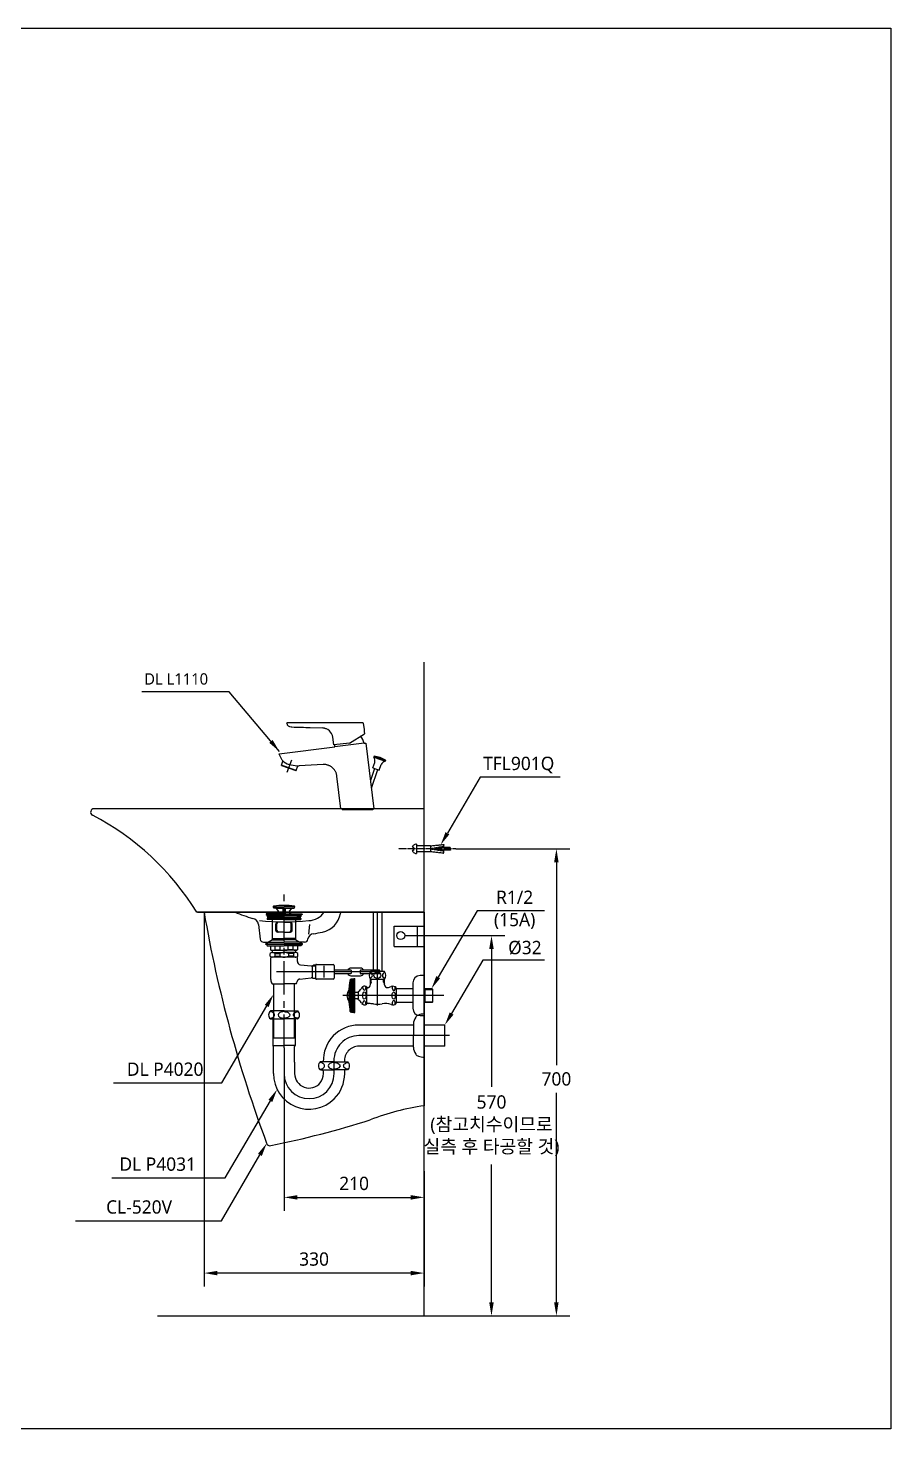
# Model space of a CAD drawing. Extents: x 3779 to 6879, y 0 to 2100.
# Drawn here: x 5585 to 6879, y 0 to 2100 of the extents above; entities that cross this region are included whole.
import ezdxf

# ---------------------------------------------------------------- set-up
doc = ezdxf.new("R2010")
doc.units = 0
doc.header["$LTSCALE"] = 20
doc.header["$MEASUREMENT"] = 0
for name, pattern in [('CENTER', [2, 1.25, -0.25, 0.25, -0.25]), ('CENTER2', [1.125, 0.75, -0.125, 0.125, -0.125]), ('HIDDEN2', [0.1875, 0.125, -0.0625])]:
    doc.linetypes.add(name, pattern=pattern)
doc.layers.get('0').update_dxf_attribs({"linetype": 'CONTINUOUS'})
doc.layers.get('DEFPOINTS').update_dxf_attribs({"linetype": 'CONTINUOUS'})
for name, color, linetype in [('1', 1, 'CONTINUOUS'), ('3', 3, 'CONTINUOUS'), ('4', 4, 'CONTINUOUS'), ('5', 5, 'CONTINUOUS'), ('6', 6, 'CONTINUOUS'), ('7', 7, 'CONTINUOUS'), ('CENTER', 2, 'CENTER'), ('DEF_LAYER_ASSEM_MEMBER', 7, 'CONTINUOUS')]:
    doc.layers.add(name, color=color, linetype=linetype)
doc.styles.add('GHS', font='romans', dxfattribs={"bigfont": 'ghs'})
doc.styles.get("Standard").update_dxf_attribs({"font": 'NanumGothic.ttf'})
doc.dimstyles.get("Standard").update_dxf_attribs({"dimtxt": 2.5, "dimasz": 2, "dimexe": 2, "dimexo": 1, "dimgap": 1.5, "dimtad": 1, "dimdec": 0, "dimlfac": 10, "dimrnd": 0.5, "dimzin": 0, "dimdsep": 46, "dimtxsty": 'Standard', "dimcen": 0, "dimclrt": 2, "dimadec": 0, "dimazin": 0, "dimtfac": 1, "dimtdec": 0, "dimtmove": 0, "dimatfit": 3, "dimfxl": 1, "dimtolj": 1, "dimtzin": 0, "dimarcsym": 0})

# ---------------------------------------------------------------- blocks, each defined once
blk = doc.blocks.new('*D64')
at = {"layer": '3', "color": 3, "lineweight": -2, "transparency": 16777216}
for p, q in [((5969.2, 571.3), (5969.2, 327.2)), ((6179.2, 386.7), (6179.2, 327.2)), ((5989.2, 347.2), (6159.2, 347.2))]:
    blk.add_line(p, q, dxfattribs=at)
at = {"layer": '3', "color": 3, "transparency": 16777216}
for points in [[(5989.2, 350.5), (5989.2, 343.8), (5969.2, 347.2)], [(6159.2, 350.5), (6159.2, 343.8), (6179.2, 347.2)]]:
    blk.add_solid(points, dxfattribs=at)
at = {"layer": 'DEFPOINTS', "color": 0, "transparency": 16777216}
for p in [(5969.2, 571.3), (6179.2, 386.7), (6179.2, 347.2)]:
    blk.add_point(p, dxfattribs=at)
at = {"layer": '3', "color": 2, "transparency": 16777216, "insert": (6074.2, 368), "char_height": 20, "attachment_point": 5}
blk.add_mtext('\\A1;210', dxfattribs=at)
blk = doc.blocks.new('*D60')
at = {"layer": '1', "color": 3, "lineweight": -2, "transparency": 16777216}
for p, q in [((5849.2, 774.6), (5849.2, 213.7)), ((6179.2, 327.2), (6179.2, 213.7)), ((6159.2, 233.7), (5869.2, 233.7))]:
    blk.add_line(p, q, dxfattribs=at)
at = {"layer": '1', "color": 3, "transparency": 16777216}
for points in [[(5869.2, 237), (5869.2, 230.3), (5849.2, 233.7)], [(6159.2, 237), (6159.2, 230.3), (6179.2, 233.7)]]:
    blk.add_solid(points, dxfattribs=at)
at = {"layer": 'DEFPOINTS', "color": 0, "transparency": 16777216}
for p in [(5849.2, 774.6), (6179.2, 327.2), (5849.2, 233.7)]:
    blk.add_point(p, dxfattribs=at)
at = {"layer": '1', "color": 2, "transparency": 16777216, "insert": (6014.2, 254.6), "char_height": 20, "attachment_point": 5}
blk.add_mtext('\\A1;330', dxfattribs=at)
blk = doc.blocks.new('*D61')
at = {"layer": '1', "color": 3, "lineweight": -2, "transparency": 16777216}
for p, q in [((6150.2, 739.6), (6300.2, 739.6)), ((6280.2, 719.6), (6280.2, 513)), ((6280.2, 189.6), (6280.2, 396.3)), ((6179.2, 169.6), (6300.2, 169.6))]:
    blk.add_line(p, q, dxfattribs=at)
at = {"layer": '1', "color": 3, "transparency": 16777216}
for points in [[(6276.8, 719.6), (6283.5, 719.6), (6280.2, 739.6)], [(6276.8, 189.6), (6283.5, 189.6), (6280.2, 169.6)]]:
    blk.add_solid(points, dxfattribs=at)
at = {"layer": 'DEFPOINTS', "color": 0, "transparency": 16777216}
for p in [(6150.2, 739.6), (6280.2, 739.6), (6179.2, 169.6)]:
    blk.add_point(p, dxfattribs=at)
at = {"layer": '1', "color": 2, "transparency": 16777216, "insert": (6280.2, 454.6), "char_height": 20, "attachment_point": 5}
blk.add_mtext('\\A1;570\\P(참고치수이므로\\P실측 후 타공할 것)', dxfattribs=at)
blk = doc.blocks.new('*D46')
at = {"layer": '1', "color": 3, "lineweight": -2, "transparency": 16777216}
for p, q in [((6226.7, 869.6), (6397.5, 869.6)), ((6377.5, 849.6), (6377.5, 545.5)), ((6377.5, 189.6), (6377.5, 503.8)), ((6300.2, 169.6), (6397.5, 169.6))]:
    blk.add_line(p, q, dxfattribs=at)
at = {"layer": '1', "color": 3, "transparency": 16777216}
for points in [[(6374.1, 849.6), (6380.8, 849.6), (6377.5, 869.6)], [(6374.1, 189.6), (6380.8, 189.6), (6377.5, 169.6)]]:
    blk.add_solid(points, dxfattribs=at)
at = {"layer": 'DEFPOINTS', "color": 0, "transparency": 16777216}
for p in [(6226.7, 869.6), (6377.5, 869.6), (6300.2, 169.6)]:
    blk.add_point(p, dxfattribs=at)
at = {"layer": '1', "color": 2, "transparency": 16777216, "insert": (6377.5, 524.6), "char_height": 20, "attachment_point": 5}
blk.add_mtext('\\A1;700', dxfattribs=at)

msp = doc.modelspace()

# ---------------------------------------------------------------- linework, layer by layer
for p, q in [((6104.1755, 1008.44371), (6103.68715, 1007.02543)), ((6104.1755, 1008.44371), (6121.38394, 1002.51837)), ((6104.88127, 990.22114), (6098.63544, 972.08194)), ((6100.02546, 960.7611), (6109.60886, 988.5933)), ((6102.51747, 991.03506), (6105.2848, 999.07197)), ((6102.51747, 991.03506), (6111.97266, 987.77938)), ((6103.68715, 1007.02543), (6120.89559, 1001.10009)), ((6111.97266, 987.77938), (6114.73999, 995.81629)), ((6121.38394, 1002.51837), (6120.89559, 1001.10009))]:
    msp.add_line(p, q)
at = {"ltscale": 0.5}
for p, q in [((5987.35436, 987.23545), (5965.27158, 995.27292)), ((6056.09876, 929.63825), (6056.09876, 928.15972)), ((6056.09876, 929.63825), (6102.22699, 929.63825)), ((6102.22699, 929.63824), (6102.22699, 928.15972))]:
    msp.add_line(p, q, dxfattribs=at)
at = {"color": 2}
for p, q in [((6179.16288, 924.62348), (6179.16288, 929.63825)), ((6179.16288, 774.63825), (6179.16288, 924.62348)), ((5999.79658, 729.63825), (5969.16288, 729.63825))]:
    msp.add_line(p, q, dxfattribs=at)
at = {"linetype": 'CENTER2', "ltscale": 0.3}
msp.add_line((6226.67786, 869.63825), (6140.0774, 869.63825), dxfattribs=at)
at = {"linetype": 'HIDDEN2', "ltscale": 0.3}
for p, q in [((6163.09582, 872.03825), (6161.31295, 872.03825)), ((6163.09582, 867.23825), (6161.31295, 867.23825)), ((6163.09582, 872.03825), (6163.09582, 867.23825)), ((6167.98364, 876.72755), (6167.98364, 862.54894)), ((6183.78982, 874.13825), (6167.98364, 874.13825)), ((6183.78982, 865.13825), (6167.98364, 865.13825)), ((6188.86194, 874.13825), (6183.78982, 874.13825)), ((6188.86194, 865.13825), (6183.78982, 865.13825)), ((6188.86194, 874.13825), (6188.86194, 865.13825)), ((6218.42414, 871.43825), (6199.09078, 871.43825)), ((6218.47277, 867.83825), (6199.94841, 867.83825)), ((6218.42414, 871.43825), (6218.47277, 867.83825))]:
    msp.add_line(p, q, dxfattribs=at)
msp.add_lwpolyline([(6188.86194, 874.13825), (6208.81091, 876.17496), (6208.15144, 873.03268), (6188.86194, 869.63825), (6208.15144, 866.5064), (6208.48117, 863.00155), (6188.86194, 865.13825)], dxfattribs=at)
for centre, radius, start, end in [((6099.46236, 966.8046), 41.905, 58.4578451, 83.5421549), ((6094.56676, 1001.05618), 10.90017, 349.51170082, 33.2045301), ((6124.40752, 990.78118), 10.90017, 108.7954699, 152.48829918)]:
    msp.add_arc(centre, radius, start, end)
at = {"color": 7}
msp.add_arc((5989.71827, 1036.33338), 42.11284, 240.02493621, 272.52930875, dxfattribs=at)
at = {"linetype": 'HIDDEN2', "ltscale": 0.3}
for start, end in [(90, 160.21215863), (199.78784137, 270)]:
    msp.add_arc((6167.98364, 869.63825), 7.0893, start, end, dxfattribs=at)
at = {"color": 2}
msp.add_arc((5656.0436, 848.0403), 404.91714, 349.26999704, 349.55586601, dxfattribs=at)
at = {"layer": '1'}
for p, q in [((6179.16288, 169.63825), (6179.16288, 1149.63825)), ((5779.16288, 169.63825), (6179.16288, 169.63825))]:
    msp.add_line(p, q, dxfattribs=at)
at = {"layer": '1', "color": 7, "linetype": 'Continuous'}
for p, q in [((6008.51679, 1051.45799), (6027.10409, 1050.90473)), ((6025.48485, 1058.44474), (6008.63646, 1058.44512)), ((6034.95008, 1058.44454), (6025.48485, 1058.44474)), ((6046.75164, 1058.44428), (6034.95008, 1058.44454)), ((6087.50782, 1058.44338), (6046.75164, 1058.44428)), ((6088.00408, 1058.0043), (6089.17347, 1048.48042)), ((6043.65936, 1025.29862), (6042.2386, 1036.86976)), ((6067.48047, 1028.22348), (6089.76155, 1042.14625)), ((6083.4471, 1038.20064), (6084.05824, 1038.27567)), ((6089.34764, 1045.51732), (6089.76155, 1042.14625)), ((6067.48047, 1028.22348), (6043.65936, 1025.29862)), ((6089.11777, 1027.83482), (6045.14798, 1022.43601)), ((6102.22699, 928.15972), (6056.09876, 928.15972))]:
    msp.add_line(p, q, dxfattribs=at)
at = {"layer": '1', "color": 1, "linetype": 'CENTER'}
msp.add_line((5973.94249, 984.74133), (5980.67404, 1003.23612), dxfattribs=at)
at = {"layer": '1', "color": 3}
for p, q in [((6263.31433, 977.02333), (6214.08579, 892.94123)), ((6383.16627, 977.02333), (6263.31433, 977.02333)), ((6258.51261, 776.62923), (6200.26795, 677.14766)), ((6359.7476, 776.62923), (6258.51261, 776.62923)), ((6267.30604, 702.95644), (6220.3599, 622.77266)), ((6359.7476, 702.95644), (6267.30604, 702.95644)), ((5875.627, 518.75372), (5943.1828, 634.13869)), ((5713.68247, 518.75372), (5875.627, 518.75372)), ((5881.10314, 376.44414), (5948.65894, 491.8291)), ((5875.16596, 312.18444), (5932.97515, 410.92223)), ((5711.03484, 376.44414), (5881.10314, 376.44414)), ((5656.37179, 312.18444), (5875.16596, 312.18444))]:
    msp.add_line(p, q, dxfattribs=at)
at = {"layer": '1', "color": 7, "linetype": 'Continuous', "extrusion": (0, 0, -1)}
for centre, radius, start, end in [((-5973.68483, 1057.94589), 0.5, 347.8973732, 90.0013114), ((-6087.50781, 1057.94338), 0.5, 90.0013114, 170.53063335), ((-6067.30763, 1023.71217), 22.19637, 356.7039548, 4.58253148)]:
    msp.add_arc(centre, radius, start, end, dxfattribs=at)
at = {"layer": '1', "color": 7, "linetype": 'Continuous'}
for centre, radius, start, end in [((5980.04036, 1059.30872), 7, 192.1026268, 268.29504281), ((6026.35786, 1034.91985), 16, 6.97724949, 88.29504281), ((6083.68092, 1037.94762), 0.5, 41.00466382, 74.59225154), ((6067.30763, 1023.71217), 22.19637, 10.70413978, 41.00466382)]:
    msp.add_arc(centre, radius, start, end, dxfattribs=at)
for points, knots in [([(5981.05119, 1058.44573), (5979.10411, 1058.44577), (5977.20632, 1058.44581), (5974.49007, 1058.44587), (5973.68555, 1058.44589), (5973.68485, 1058.44589)], [0, 0, 0, 0, 0.5001114565, 0.5001114565, 1, 1, 1, 1]), ([(5979.83209, 1052.31182), (5979.83214, 1052.31181), (5979.83246, 1052.31181), (5979.83807, 1052.31164), (5979.86244, 1052.31091), (5979.94525, 1052.30845), (5980.00482, 1052.30668), (5980.1523, 1052.30229), (5980.24308, 1052.29958), (5980.4465, 1052.29353), (5980.56273, 1052.29007), (5980.76375, 1052.28409), (5980.84822, 1052.28157), (5980.93228, 1052.27907)], [0, 0, 0, 0, 0.0245531868, 0.0245531868, 0.2239220262, 0.2239220262, 0.4238960128, 0.4238960128, 0.631540452, 0.631540452, 0.8504065616, 0.8504065616, 1, 1, 1, 1]), ([(5980.93228, 1052.27907), (5985.59674, 1052.14023), (5990.26117, 1052.00139), (5999.456, 1051.72769), (6003.98642, 1051.59284), (6008.51679, 1051.45799)], [0, 0, 0, 0, 0.5072832214, 0.5072832214, 1, 1, 1, 1]), ([(6008.63646, 1058.44512), (6004.30353, 1058.44521), (5999.97061, 1058.44531), (5990.77552, 1058.44551), (5985.91335, 1058.44562), (5981.05119, 1058.44573)], [0, 0, 0, 0, 0.4712209705, 0.4712209705, 1, 1, 1, 1]), ([(6089.16883, 1048.51765), (6089.16884, 1048.51786), (6089.16885, 1048.51162), (6089.16878, 1048.46124), (6089.16857, 1048.36589), (6089.17141, 1048.07582), (6089.17461, 1047.87691), (6089.19043, 1047.40337), (6089.20349, 1047.1217), (6089.24431, 1046.51699), (6089.27279, 1046.18553), (6089.30884, 1045.85296), (6089.32092, 1045.74152), (6089.33389, 1045.62928), (6089.34764, 1045.51732)], [0, 0, 0, 0, 0.0721891821, 0.0721891821, 0.2851469209, 0.2851469209, 0.4986787527, 0.4986787527, 0.7137064602, 0.7137064602, 0.9288415101, 0.9288415101, 0.9288415101, 1, 1, 1, 1])]:
    msp.add_open_spline(points, degree=3, knots=knots, dxfattribs=at)
msp.add_open_spline([(6027.10409, 1050.90473), (6029.0244, 1050.84757), (6030.87713, 1050.46568), (6032.66353, 1049.76995)], degree=3, dxfattribs=at)
at = {"layer": '1', "color": 3}
for points in [[(6216.96236, 891.25705), (6211.20922, 894.62541), (6203.98072, 875.68182)], [(6203.14452, 675.46348), (6197.39138, 678.83184), (6190.16288, 659.88825)], [(5940.30623, 635.82286), (5946.05937, 632.45451), (5953.28788, 651.3981)], [(6223.23647, 621.08848), (6217.48333, 624.45684), (6210.25482, 605.51325)], [(5945.78237, 493.51328), (5951.53551, 490.14493), (5958.76402, 509.08852)], [(5930.09858, 412.60641), (5935.85172, 409.23806), (5943.08023, 428.18165)]]:
    msp.add_solid(points, dxfattribs=at)
at = {"layer": '3'}
for p, q in [((5954.16288, 780.83265), (5952.93156, 782.96536)), ((5953.0481, 782.76351), (5969.16288, 782.76351)), ((5969.16288, 780.83265), (5954.16288, 780.83265)), ((5956.67815, 780.64836), (5967.41288, 779.94699)), ((5960.88822, 775.95336), (5958.17001, 779.80633)), ((5969.16288, 780.83265), (5967.41288, 779.94699)), ((5967.41288, 779.94699), (5967.41288, 772.23265)), ((5968.6452, 780.57066), (5968.21288, 774.16278)), ((5985.27766, 782.76351), (5969.16288, 782.76351)), ((5969.16288, 780.83265), (5984.16288, 780.83265)), ((5969.16288, 780.83265), (5970.91288, 779.94699)), ((5969.68055, 780.57066), (5970.11288, 774.16278)), ((5981.6476, 780.64836), (5970.91288, 779.94699)), ((5970.91288, 779.94699), (5970.91288, 772.23265)), ((5977.43754, 775.95336), (5980.15575, 779.80633)), ((5984.16288, 780.83265), (5985.3942, 782.96536)), ((5942.16288, 771.83265), (5942.16288, 771.23265)), ((5942.16288, 771.23265), (5944.3051, 769.73265)), ((5942.16288, 771.23265), (5969.16288, 771.23265)), ((5951.86288, 772.23265), (5942.56288, 772.23265)), ((5943.86104, 769.53265), (5943.86104, 768.23265)), ((5943.86104, 765.23265), (5943.86104, 763.93265)), ((5950.16288, 769.73265), (5944.06104, 769.73265)), ((5969.16288, 763.73265), (5944.06104, 763.73265)), ((5969.16288, 767.73265), (5944.36104, 767.73265)), ((5969.16288, 765.73265), (5944.36104, 765.73265)), ((5950.16288, 769.73265), (5969.16288, 769.73265)), ((5951.66288, 733.13825), (5951.66288, 763.73265)), ((5969.16288, 772.23265), (5951.86288, 772.23265)), ((5956.78851, 747.23265), (5956.78851, 757.23265)), ((5958.55628, 747.23265), (5958.55628, 757.23265)), ((5958.80645, 772.23265), (5960.25397, 773.06838)), ((5969.16288, 759.73265), (5959.28851, 759.73265)), ((5968.41598, 772.23265), (5968.21288, 774.18698)), ((5968.21288, 774.18698), (5969.16288, 774.18698)), ((5970.11288, 774.18698), (5969.16288, 774.18698)), ((5969.16288, 772.23265), (5986.46288, 772.23265)), ((5996.16288, 771.23265), (5969.16288, 771.23265)), ((5988.16288, 769.73265), (5969.16288, 769.73265)), ((5969.16288, 767.73265), (5993.96471, 767.73265)), ((5969.16288, 765.73265), (5993.96471, 765.73265)), ((5969.16288, 763.73265), (5994.26471, 763.73265)), ((5969.16288, 759.73265), (5979.03725, 759.73265)), ((5969.90978, 772.23265), (5970.11288, 774.18698)), ((5979.5193, 772.23265), (5978.07178, 773.06838)), ((5979.76948, 747.23265), (5979.76948, 757.23265)), ((5981.53725, 747.23265), (5981.53725, 757.23265)), ((5986.46288, 772.23265), (5995.76288, 772.23265)), ((5986.66288, 733.13825), (5986.66288, 763.73265)), ((5988.16288, 769.73265), (5994.26471, 769.73265)), ((5996.16288, 771.23265), (5994.02066, 769.73265)), ((5994.46471, 769.53265), (5994.46471, 768.23265)), ((5994.46471, 765.23265), (5994.46471, 763.93265)), ((5996.16288, 771.83265), (5996.16288, 771.23265)), ((5952.36288, 735.23265), (5951.66288, 736.44509)), ((5951.66288, 735.23265), (5969.16288, 735.23265)), ((5952.36288, 733.13825), (5952.36288, 735.23265)), ((5969.16288, 744.73265), (5959.28851, 744.73265)), ((5969.16288, 744.73265), (5979.03725, 744.73265)), ((5986.66288, 735.23265), (5969.16288, 735.23265)), ((5985.96288, 735.23265), (5986.66288, 736.44509)), ((5985.96288, 733.13825), (5985.96288, 735.23265)), ((6134.16288, 753.6486), (6179.16288, 753.6486)), ((6134.16288, 723.22442), (6134.16288, 753.6486)), ((6169.16288, 723.22442), (6169.16288, 753.6486)), ((5951.66288, 733.13825), (5941.66288, 727.13825)), ((5941.66288, 727.13825), (5969.16288, 727.13825)), ((5941.66288, 726.13825), (5941.66288, 727.13825)), ((5951.66288, 726.13825), (5941.66288, 726.13825)), ((5943.47075, 726.13825), (5943.47075, 724.83825)), ((5943.97075, 724.33825), (5948.97075, 724.33825)), ((5948.97075, 724.33825), (5969.16288, 724.33825)), ((5948.97075, 724.33825), (5948.97075, 718.2156)), ((5949.97075, 717.63825), (5948.97075, 718.2156)), ((5949.97075, 717.63825), (5951.37075, 717.63825)), ((5951.37075, 717.63825), (5969.16288, 717.63825)), ((5951.66288, 733.13825), (5969.16288, 733.13825)), ((5986.66288, 726.13825), (5951.66288, 726.13825)), ((5951.66288, 714.22701), (5951.66288, 717.63825)), ((5951.80657, 714.23265), (5968.91918, 714.23265)), ((5955.74553, 718.2156), (5955.74553, 724.33825)), ((5955.74553, 718.2156), (5963.14619, 718.2156)), ((5963.14619, 718.2156), (5963.14619, 724.33825)), ((5986.66288, 733.13825), (5969.16288, 733.13825)), ((5996.66288, 727.13825), (5969.16288, 727.13825)), ((5989.35501, 724.33825), (5969.16288, 724.33825)), ((5986.95501, 717.63825), (5969.16288, 717.63825)), ((5986.51918, 714.23265), (5969.40657, 714.23265)), ((5975.17956, 718.2156), (5975.17956, 724.33825)), ((5982.58023, 718.2156), (5975.17956, 718.2156)), ((5982.58023, 718.2156), (5982.58023, 724.33825)), ((5986.66288, 733.13825), (5996.66288, 727.13825)), ((5986.66288, 726.13825), (5996.66288, 726.13825)), ((5986.66288, 714.22701), (5986.66288, 717.63825)), ((5988.35501, 717.63825), (5986.95501, 717.63825)), ((5988.35501, 717.63825), (5989.35501, 718.2156)), ((5989.35501, 724.33825), (5989.35501, 718.2156)), ((5994.35501, 724.33825), (5989.35501, 724.33825)), ((5994.85501, 726.13825), (5994.85501, 724.83825)), ((5996.66288, 726.13825), (5996.66288, 727.13825)), ((6134.16288, 723.22442), (6179.16288, 723.22442)), ((5948.41918, 708.67603), (5948.41918, 712.78928)), ((5949.16288, 673.63031), (5949.16288, 706.23265)), ((5969.16288, 707.23265), (5950.16288, 707.23265)), ((5955.19397, 712.78928), (5962.59463, 712.78928)), ((5955.19397, 712.78928), (5955.19397, 708.67603)), ((5955.19397, 708.67603), (5962.59463, 708.67603)), ((5962.59463, 712.78928), (5962.59463, 708.67603)), ((5986.51918, 707.23265), (5969.16288, 707.23265)), ((5975.73113, 712.78928), (5975.73113, 708.67603)), ((5983.13179, 712.78928), (5975.73113, 712.78928)), ((5983.13179, 708.67603), (5975.73113, 708.67603)), ((5983.13179, 712.78928), (5983.13179, 708.67603)), ((5985.96288, 707.23265), (5986.51918, 707.23265)), ((5986.51918, 707.23265), (5986.91918, 707.23265)), ((5988.16288, 707.23265), (5986.66288, 707.23265)), ((5989.16288, 700.86841), (5989.16288, 706.23265)), ((5989.90657, 708.67603), (5989.90657, 712.78928)), ((5993.63021, 695.89687), (6009.66444, 694.17891)), ((6011.69311, 694.43265), (6016.79868, 694.43265)), ((6011.83219, 675.98265), (6011.83219, 694.48265)), ((6016.82408, 695.23265), (6013.16288, 695.23265)), ((6013.16288, 695.23265), (6013.16288, 694.43265)), ((6016.79868, 694.43265), (6016.79868, 695.43265)), ((6016.79868, 675.03265), (6016.79868, 694.43265)), ((6017.59868, 696.23265), (6042.79868, 696.23265)), ((6029.16288, 676.69474), (6029.16288, 694.13265)), ((6044.29868, 694.73265), (6044.29868, 688.96146)), ((6029.16288, 685.23265), (5957.80333, 685.23265)), ((6029.16288, 685.23265), (5960.66311, 685.40884)), ((5993.03176, 674.50432), (6009.66444, 676.28639)), ((6011.83219, 675.98265), (6016.79868, 675.98265)), ((6013.16288, 675.23265), (6013.16288, 676.03265)), ((6016.82408, 675.23265), (6013.16288, 675.23265)), ((6042.79868, 674.23265), (6017.59868, 674.23265)), ((6112.61651, 685.03087), (6029.16288, 685.23265)), ((6063.53784, 687.64425), (6044.09758, 687.69425)), ((6044.29868, 688.96146), (6044.29868, 675.73265)), ((6044.88451, 682.69221), (6069.47465, 682.62896)), ((6069.48751, 687.62895), (6063.53784, 687.64425)), ((6069.42921, 679.37907), (6080.75181, 679.34995)), ((6080.51765, 690.85059), (6069.45878, 690.87903)), ((6083.80403, 690.84213), (6080.51765, 690.85059)), ((6080.75181, 679.34995), (6083.77445, 679.34217)), ((6083.74572, 682.59226), (6112.11009, 682.53216)), ((6112.12295, 687.53215), (6083.75858, 687.59224)), ((6112.11009, 682.53216), (6112.12295, 687.53215)), ((6112.11009, 682.53216), (6112.61137, 683.03087)), ((6112.62166, 687.03086), (6112.12295, 687.53215)), ((6112.61137, 683.03087), (6112.62166, 687.03086)), ((5951.16288, 667.23265), (5969.16288, 667.23265)), ((5953.28788, 667.23265), (5953.28788, 586.23265)), ((5987.16288, 667.23265), (5969.16288, 667.23265)), ((5985.03788, 586.23265), (5985.03788, 667.23265)), ((5953.28788, 586.23265), (5985.03788, 586.23265)), ((5985.03788, 586.23265), (5984.33788, 586.23265))]:
    msp.add_line(p, q, dxfattribs=at)
for points in [[(6070.11071, 685.12733, -0.0457215357), (6069.9978, 683.92908, -0.0593015348), (6069.71981, 683.04237, -0.1010586224), (6069.22181, 682.35021, -0.1892733446), (6068.78684, 682.18073, -0.1892733446), (6068.35275, 682.35245, -0.0442380887), (6068.10134, 682.63249, -0.0593015348)], [(6068.1142, 687.63248, -0.0442380887), (6068.36705, 687.91123, -0.1892733446), (6068.80201, 688.08071, -0.1892733446), (6069.2361, 687.90899, -0.1010586224), (6069.73054, 687.21428, -0.0593015348), (6070.00396, 686.32615, -0.0457215357), (6070.11071, 685.12733, -0.0457215357)], [(6083.12253, 685.09387, 0.0457215357), (6083.22927, 683.89505, 0.0593015348), (6083.50269, 683.00692, 0.1010586224), (6083.99713, 682.31221, 0.1892733446), (6084.43122, 682.14049, 0.1892733446), (6084.86619, 682.30997, 0.0442380887), (6085.11903, 682.58872, 0.0593015348)], [(6085.13189, 687.58871, 0.0442380887), (6084.88049, 687.86875, 0.1892733446), (6084.4464, 688.04047, 0.1892733446), (6084.01143, 687.87099, 0.1010586224), (6083.51342, 687.17883, 0.0593015348), (6083.23544, 686.29212, 0.0457215357), (6083.12253, 685.09387, 0.0457215357)]]:
    msp.add_lwpolyline(points, format="xyb", dxfattribs=at)
for centre, radius, start, end in [((5954.01288, 782.76351), 1.1, 97.32041367, 169.42619898), ((5969.16288, 664.83265), 120, 90, 97.32041367), ((5956.53577, 778.6534), 2, 35.20232507, 86.26180949), ((5969.16288, 664.83265), 120, 82.67958633, 90), ((5981.78999, 778.6534), 2, 93.73819051, 144.79767493), ((5984.31288, 782.76351), 1.1, 10.57380102, 82.67958633), ((5942.56288, 771.83265), 0.4, 90, 180), ((5944.06104, 769.53265), 0.2, 90, 180), ((5944.36104, 768.23265), 0.5, 180, 270), ((5944.36104, 765.23265), 0.5, 90, 180), ((5944.06104, 763.93265), 0.2, 180, 270), ((5947.66288, 766.73265), 1, 270, 90), ((5959.28851, 757.23265), 2.5, 90, 180), ((5961.05628, 757.23265), 2.5, 90, 180), ((5959.25397, 774.80043), 2, 300, 35.20232507), ((5979.07178, 774.80043), 2, 144.79767493, 240), ((5977.26948, 757.23265), 2.5, 0, 90), ((5979.03725, 757.23265), 2.5, 0, 90), ((5990.66288, 766.73265), 1, 90, 270), ((5993.96471, 768.23265), 0.5, 270, 0), ((5993.96471, 765.23265), 0.5, 0, 90), ((5994.26471, 769.53265), 0.2, 0, 90), ((5994.26471, 763.93265), 0.2, 270, 0), ((5995.76288, 771.83265), 0.4, 0, 90), ((5959.28851, 747.23265), 2.5, 180, 270), ((5961.05628, 747.23265), 2.5, 180, 270), ((5977.26948, 747.23265), 2.5, 270, 0), ((5979.03725, 747.23265), 2.5, 270, 0), ((5943.97075, 724.83825), 0.5, 180, 270), ((5951.80657, 709.52485), 4.70435, 43.94093732, 136.05906268), ((5952.35814, 727.81745), 10.18185, 250.56792502, 289.43207498), ((5968.69699, 700.62817), 13.60629, 89.06429532, 116.64718661), ((5968.97074, 747.09058), 29.45658, 258.59556617, 270.3737354), ((5969.35502, 747.09058), 29.45658, 269.6262646, 281.40443383), ((5969.62877, 700.62817), 13.60629, 63.35281339, 90.93570468), ((5985.96762, 727.81745), 10.18185, 250.56792502, 289.43207498), ((5986.51918, 709.52485), 4.70435, 43.94093732, 136.05906268), ((5994.35501, 724.83825), 0.5, 270, 0), ((5951.80657, 711.94045), 4.70435, 223.94093732, 316.05906268), ((5950.16288, 706.23265), 1, 90, 180), ((5968.69699, 720.83713), 13.60629, 243.35281339, 270.93570468), ((5969.62877, 720.83713), 13.60629, 269.06429532, 296.64718661), ((5986.51918, 711.94045), 4.70435, 223.94093732, 316.05906268), ((5988.16288, 706.23265), 1, 0, 90), ((5994.16288, 700.86841), 5, 180, 263.88449643), ((6010.07134, 699.16233), 5, 265.33216468, 308.19271972), ((6017.59868, 695.43265), 0.8, 90, 180), ((6042.79868, 694.73265), 1.5, 0, 90), ((5962.15128, 674.17924), 13, 182.42004342, 212.30000816), ((5993.56442, 669.53277), 5, 96.11547581, 165.04046432), ((6010.07134, 671.30298), 5, 51.80728028, 94.66783532), ((6017.59868, 675.03265), 0.8, 180, 270), ((6042.79868, 675.73265), 1.5, 270, 0), ((6069.44207, 684.37905), 5, 200.33994803, 269.85263291), ((6069.44592, 685.87905), 5, 89.85263291, 159.3653178), ((6083.78731, 684.34215), 5, 269.85263291, 339.3653178), ((6083.79117, 685.84215), 5, 20.33994803, 89.85263291), ((5976.17447, 674.17924), 13, 327.69999184, 345.040466)]:
    msp.add_arc(centre, radius, start, end, dxfattribs=at)
at = {"layer": '4'}
for p, q in [((5952.91288, 626.63825), (5948.62138, 626.63825)), ((5952.91288, 626.63825), (5948.62138, 626.63825)), ((5949.01288, 614.63825), (5948.62138, 614.63825)), ((5949.01288, 614.63825), (5969.16288, 614.63825)), ((5952.36288, 614.63825), (5952.36288, 574.85812)), ((5969.16288, 626.63825), (5952.91288, 626.63825)), ((5969.16288, 626.63825), (5952.91288, 626.63825)), ((5969.16288, 626.63825), (5985.41288, 626.63825)), ((5969.16288, 626.63825), (5985.41288, 626.63825)), ((5989.31288, 614.63825), (5969.16288, 614.63825)), ((5985.41288, 626.63825), (5989.70438, 626.63825)), ((5985.41288, 626.63825), (5989.70438, 626.63825)), ((5985.96288, 614.63825), (5985.96288, 574.85812)), ((5989.31288, 614.63825), (5989.70438, 614.63825)), ((6179.16288, 589.63825), (6179.16288, 622.13825)), ((6163.1829, 605.51325), (6081.3919, 605.51325)), ((6217.25482, 589.63825), (6081.3919, 589.63825)), ((6163.1829, 607.03298), (6163.1829, 589.63825)), ((6163.1829, 572.24351), (6163.1829, 589.63825)), ((6210.25482, 605.51325), (6179.16288, 605.51325)), ((6179.16288, 589.63825), (6179.16288, 557.13825)), ((6210.25482, 573.76325), (6210.25482, 605.51325)), ((5952.36288, 574.85812), (5969.16288, 574.85812)), ((5953.28788, 532.63825), (5953.28788, 573.21324)), ((5985.96288, 574.85812), (5969.16288, 574.85812)), ((5985.03788, 550.03405), (5985.03788, 573.21324)), ((6163.1829, 573.76325), (6081.3919, 573.76325)), ((6210.25482, 573.76325), (6179.16288, 573.76325)), ((5985.03788, 550.03405), (5985.03788, 532.63825)), ((6027.83493, 550.33825), (6023.54343, 550.33825)), ((6044.08493, 550.33825), (6027.83493, 550.33825)), ((6044.08493, 550.33825), (6044.16288, 550.33825)), ((6044.16288, 532.63825), (6044.16288, 551.30147)), ((6044.24083, 550.33825), (6044.16288, 550.33825)), ((6044.24083, 550.33825), (6060.49083, 550.33825)), ((6060.49083, 550.33825), (6064.78233, 550.33825)), ((6023.93493, 538.33825), (6044.08493, 538.33825)), ((6027.36288, 538.33825), (6027.36288, 537.63825)), ((6028.28788, 532.63825), (6028.28788, 536.08407)), ((6064.39083, 538.33825), (6044.24083, 538.33825)), ((6060.03788, 532.63825), (6060.03788, 538.33825))]:
    msp.add_line(p, q, dxfattribs=at)
for points in [[(5954.96805, 620.63825, 0.1552173896), (5954.37756, 622.49457, 0.1067472438), (5952.31585, 624.38525, 0.0730430096), (5949.54599, 625.50326, 0.0285110883), (5947.81723, 625.81928, 0.05952259)], [(5947.81723, 615.45721, 0.0285110883), (5949.54599, 615.77323, 0.0730430096), (5952.31585, 616.89124, 0.1067472438), (5954.37756, 618.78192, 0.1552173896), (5954.96805, 620.63825, 0.1552173896)], [(5960.88258, 622.37718, 0.3272904533), (5960.88258, 618.89931, 0.1063733853), (5962.90538, 617.10271, 0.0712191074), (5965.60533, 616.04899, 0.0575374245), (5969.16288, 615.63825, 0.0575374245)], [(5969.16288, 625.63825, 0.0575374245), (5965.60533, 625.2275, 0.0712191074), (5962.90538, 624.17378, 0.1063733648), (5960.88258, 622.37718, 0.159482965)], [(5969.16288, 625.63825, 0.0575374245), (5965.60533, 625.2275, 0.0712191074), (5962.90538, 624.17378, 0.1063733648), (5960.88258, 622.37718, 0.159482965)], [(5969.16288, 625.63825, -0.0575374245), (5972.72042, 625.2275, -0.0712191074), (5975.42037, 624.17378, -0.1063733648), (5977.44318, 622.37718, -0.159482965)], [(5969.16288, 625.63825, -0.0575374245), (5972.72042, 625.2275, -0.0712191074), (5975.42037, 624.17378, -0.1063733648), (5977.44318, 622.37718, -0.159482965)], [(5977.44318, 622.37718, -0.3272904533), (5977.44318, 618.89931, -0.1063733853), (5975.42037, 617.10271, -0.0712191074), (5972.72042, 616.04899, -0.0575374245), (5969.16288, 615.63825, -0.0575374245)], [(5983.35771, 620.63825, -0.1552173896), (5983.9482, 622.49457, -0.1067472438), (5986.00991, 624.38525, -0.0730430096), (5988.77977, 625.50326, -0.0285110883), (5990.50852, 625.81928, -0.05952259)], [(5990.50852, 615.45721, -0.0285110883), (5988.77977, 615.77323, -0.0730430096), (5986.00991, 616.89124, -0.1067472438), (5983.9482, 618.78192, -0.1552173896), (5983.35771, 620.63825, -0.1552173896)], [(6029.8901, 544.33825, 0.1552173896), (6029.29961, 546.19457, 0.1067472438), (6027.2379, 548.08525, 0.0730430096), (6024.46804, 549.20326, 0.0285110883), (6022.73928, 549.51928, 0.05952259)], [(6035.80463, 546.07718, 0.3272904533), (6035.80463, 542.59931, 0.1063733853), (6037.82743, 540.80271, 0.0712191074), (6040.52739, 539.74899, 0.0575374245), (6044.08493, 539.33825, 0.0575374245)], [(6044.16288, 549.33805, 0.0587898964), (6040.52739, 548.9275, 0.0712191074), (6037.82743, 547.87378, 0.1063733648), (6035.80463, 546.07718, 0.159482965)], [(6044.16288, 549.33805, -0.0587898964), (6047.79837, 548.9275, -0.0712191074), (6050.49832, 547.87378, -0.1063733648), (6052.52112, 546.07718, -0.159482965)], [(6052.52113, 546.07718, -0.3272904533), (6052.52113, 542.59931, -0.1063733853), (6050.49832, 540.80271, -0.0712191074), (6047.79837, 539.74899, -0.0575374245), (6044.24083, 539.33825, -0.0575374245)], [(6058.43566, 544.33825, -0.1552173896), (6059.02615, 546.19457, -0.1067472438), (6061.08785, 548.08525, -0.0730430096), (6063.85772, 549.20326, -0.0285110883), (6065.58647, 549.51928, -0.05952259)], [(6022.73928, 539.15721, 0.0285110883), (6024.46804, 539.47323, 0.0730430096), (6027.2379, 540.59124, 0.1067472438), (6029.29961, 542.48192, 0.1552173896), (6029.8901, 544.33825, 0.1552173896)], [(6065.58647, 539.15721, -0.0285110883), (6063.85772, 539.47323, -0.0730430096), (6061.08785, 540.59124, -0.1067472438), (6059.02615, 542.48192, -0.1552173896), (6058.43566, 544.33825, -0.1552173896)]]:
    msp.add_lwpolyline(points, format="xyb", dxfattribs=at)
for centre, radius, start, end in [((5953.91288, 620.63825), 8, 131.40962211, 228.59037789), ((5984.41288, 620.63825), 8, 311.40962211, 48.59037789), ((6183.16288, 606.13825), 20, 146.20771163, 177.43591199), ((6174.50736, 611.21641), 10, 111.1926769, 142.80345081), ((6180.66288, 592.17577), 30, 92.86598398, 109.00713612), ((6081.3919, 552.13825), 53.375, 90, 181.93258944), ((6081.3919, 552.13825), 37.5, 90, 180.65397811), ((5953.36288, 574.85812), 1, 180, 238.70258778), ((5952.36288, 573.21325), 0.925, 0, 58.70258778), ((5985.96288, 573.21325), 0.925, 121.29741222, 180), ((5984.96288, 574.85812), 1, 301.29741222, 0), ((6081.3919, 552.13825), 21.625, 90, 184.77465278), ((6183.16288, 573.13825), 20, 182.56408801, 213.79228837), ((6028.83493, 544.33825), 8, 131.40962211, 228.59037789), ((6059.49083, 544.33825), 8, 311.40962211, 48.59037789), ((6174.50736, 568.06008), 10, 217.19654919, 248.8073231), ((6180.66288, 587.10072), 30, 250.99286388, 267.13401602), ((6006.66288, 532.63825), 53.375, 180, 314.94029898), ((6006.66288, 532.63825), 37.5, 180, 0), ((6006.66288, 532.63825), 21.625, 180, 320.7959681), ((6006.66288, 532.63825), 21.625, 320.7959681, 0), ((6011.3241, 527.04008), 19.22404, 28.06365478, 33.45608391), ((6006.66288, 532.63825), 53.375, 314.94029898, 0)]:
    msp.add_arc(centre, radius, start, end, dxfattribs=at)
at = {"layer": '5', "color": 7, "linetype": 'Continuous'}
for p, q in [((5961.86202, 1012.23262), (6045.14606, 1022.45861)), ((6089.11361, 1027.85716), (6091.7474, 1028.18054)), ((6091.7474, 1028.18054), (6103.84687, 929.63825)), ((6027.95093, 995.97641), (5991.57711, 994.2548)), ((6054.47889, 929.63825), (6048.48714, 978.4371)), ((6103.84687, 929.63825), (6054.47889, 929.63825))]:
    msp.add_line(p, q, dxfattribs=at)
at = {"layer": '5', "color": 212}
msp.add_lwpolyline([(3779.16288, 2100), (6879.16288, 2100), (6879.16288, 0), (3779.16288, 0)], close=True, dxfattribs=at)
at = {"layer": '5', "color": 7, "linetype": 'Continuous'}
msp.add_open_spline([(5968.67784, 999.85337), (5968.303, 1000.23668), (5966.99635, 1001.68464), (5965.18666, 1004.56172), (5963.32018, 1008.3349), (5962.30474, 1010.93193), (5961.86202, 1012.23262)], degree=3, knots=[0, 0, 0, 0, 0.11169675688, 0.40770337774, 0.70382041782, 0.98970380177, 0.98970380177, 0.98970380177, 0.98970380177], dxfattribs=at)
msp.add_open_spline([(6048.48714, 978.4371), (6048.41173, 979.05129), (6048.20538, 980.27288), (6047.72965, 982.06933), (6047.09048, 983.81435), (6046.29278, 985.49284), (6045.3433, 987.09039), (6044.25021, 988.59332), (6043.02289, 989.98879), (6041.67166, 991.26468), (6040.20778, 992.40959), (6038.64337, 993.41283), (6036.99157, 994.26459), (6035.2665, 994.95612), (6033.48336, 995.48013), (6031.65828, 995.83122), (6029.80803, 996.00636), (6028.56904, 996.00567), (6027.95093, 995.97641)], degree=3, dxfattribs=at)
at = {"layer": '6'}
for p, q in [((6102.81288, 774.63825), (6102.81288, 685.63825)), ((6109.16288, 634.9257), (6109.16288, 774.63825)), ((6115.51288, 774.63825), (6115.51288, 685.63825)), ((6068.24769, 673.63825), (6068.24769, 649.63825)), ((6068.83913, 674.13825), (6069.66288, 674.13825)), ((6069.66288, 674.13825), (6070.16288, 674.63825)), ((6069.66288, 674.13825), (6069.66288, 649.63825)), ((6070.16288, 674.63825), (6070.16288, 649.63825)), ((6070.16288, 674.63825), (6073.36288, 674.63825)), ((6070.16288, 674.22676), (6073.66288, 674.22676)), ((6070.16288, 673.22676), (6073.66288, 673.22676)), ((6070.16288, 672.22676), (6073.66288, 672.22676)), ((6073.66288, 674.93825), (6073.66288, 675.13825)), ((6073.66288, 675.13825), (6075.16288, 675.13825)), ((6073.66288, 674.93825), (6073.66288, 649.63825)), ((6075.16288, 674.13825), (6075.16288, 675.13825)), ((6075.16288, 649.63825), (6075.16288, 674.13825)), ((6115.51288, 685.63825), (6098.66288, 685.63825)), ((6119.66288, 673.63825), (6098.66288, 673.63825)), ((6098.66288, 666.13825), (6098.66288, 673.63825)), ((6099.91288, 669.63825), (6099.91288, 673.63825)), ((6119.66288, 685.63825), (6115.51288, 685.63825)), ((6118.41288, 669.63825), (6118.41288, 673.63825)), ((6119.66288, 665.72661), (6119.66288, 673.63825)), ((6179.16288, 679.63825), (6173.16288, 679.63825)), ((6179.16288, 619.63825), (6179.16288, 679.63825)), ((6070.16288, 671.22676), (6073.66288, 671.22676)), ((6070.16288, 670.22676), (6073.66288, 670.22676)), ((6070.16288, 669.22676), (6073.66288, 669.22676)), ((6070.16288, 668.22676), (6073.66288, 668.22676)), ((6070.16288, 667.22676), (6073.66288, 667.22676)), ((6070.16288, 666.22676), (6073.66288, 666.22676)), ((6070.16288, 665.22676), (6073.66288, 665.22676)), ((6070.16288, 664.22676), (6073.66288, 664.22676)), ((6070.16288, 663.22676), (6073.66288, 663.22676)), ((6070.16288, 662.22676), (6073.66288, 662.22676)), ((6070.16288, 661.22676), (6073.66288, 661.22676)), ((6070.16288, 660.22676), (6073.66288, 660.22676)), ((6070.16288, 659.22676), (6073.66288, 659.22676)), ((6070.16288, 658.22676), (6073.66288, 658.22676)), ((6070.16288, 657.22676), (6073.66288, 657.22676)), ((6070.16288, 656.22676), (6073.66288, 656.22676)), ((6070.16288, 655.22676), (6073.66288, 655.22676)), ((6070.16288, 654.22676), (6073.66288, 654.22676)), ((6070.16288, 653.22676), (6073.66288, 653.22676)), ((6070.16288, 652.22676), (6073.66288, 652.22676)), ((6070.16288, 651.22676), (6073.66288, 651.22676)), ((6080.24948, 654.38825), (6075.16288, 654.38825)), ((6080.24948, 655.37059), (6080.24948, 654.38825)), ((6080.24948, 654.38825), (6080.24948, 644.88825)), ((6085.13607, 660.95976), (6084.5837, 660.00304)), ((6093.24948, 661.63825), (6093.24948, 662.35896)), ((6093.24948, 637.63825), (6093.24948, 661.63825)), ((6094.16288, 661.63825), (6093.24948, 661.63825)), ((6094.16288, 660.88825), (6093.24948, 660.88825)), ((6094.16288, 660.88825), (6095.46192, 661.82982)), ((6094.16288, 660.88825), (6094.16288, 661.63825)), ((6099.91288, 669.63825), (6098.66288, 667.47318)), ((6099.91288, 669.63825), (6098.66288, 669.63825)), ((6118.41288, 669.63825), (6119.66288, 667.47318)), ((6119.66288, 669.63825), (6118.41288, 669.63825)), ((6162.16288, 659.88825), (6137.16288, 659.88825)), ((6137.16288, 658.88825), (6137.16288, 640.38825)), ((6137.16401, 658.88937), (6137.16401, 661.63714)), ((6162.16288, 668.63825), (6162.16288, 630.63825)), ((6191.28716, 659.88825), (6179.16288, 659.88825)), ((6179.16288, 659.27129), (6179.16288, 640.00586)), ((6180.66288, 658.88825), (6179.66288, 659.88825)), ((6180.66288, 639.38825), (6180.66288, 659.88825)), ((6180.66288, 658.88825), (6192.28716, 658.88825)), ((6192.28716, 658.88825), (6191.28716, 659.88825)), ((6192.16288, 640.38825), (6192.16288, 658.88825)), ((6208.8227, 649.63825), (6057.28079, 649.63825)), ((6068.24769, 625.63825), (6068.24769, 649.63825)), ((6069.66288, 625.13825), (6069.66288, 649.63825)), ((6070.16288, 650.22676), (6073.66288, 650.22676)), ((6070.16288, 624.63825), (6070.16288, 649.63825)), ((6070.16288, 649.04973), (6073.66288, 649.04973)), ((6070.16288, 648.04973), (6073.66288, 648.04973)), ((6070.16288, 647.04973), (6073.66288, 647.04973)), ((6070.16288, 646.04973), (6073.66288, 646.04973)), ((6070.16288, 645.04973), (6073.66288, 645.04973)), ((6070.16288, 644.04973), (6073.66288, 644.04973)), ((6070.16288, 643.04973), (6073.66288, 643.04973)), ((6070.16288, 642.04973), (6073.66288, 642.04973)), ((6070.16288, 641.04973), (6073.66288, 641.04973)), ((6070.16288, 640.04973), (6073.66288, 640.04973)), ((6070.16288, 639.04973), (6073.66288, 639.04973)), ((6070.16288, 638.04973), (6073.66288, 638.04973)), ((6070.16288, 637.04973), (6073.66288, 637.04973)), ((6070.16288, 636.04973), (6073.66288, 636.04973)), ((6070.16288, 635.04973), (6073.66288, 635.04973)), ((6070.16288, 634.04973), (6073.66288, 634.04973)), ((6070.16288, 633.04973), (6073.66288, 633.04973)), ((6070.16288, 632.04973), (6073.66288, 632.04973)), ((6070.16288, 631.04973), (6073.66288, 631.04973)), ((6070.16288, 630.04973), (6073.66288, 630.04973)), ((6073.66288, 624.33825), (6073.66288, 649.63825)), ((6075.16288, 624.13825), (6075.16288, 649.63825)), ((6080.24948, 644.88825), (6075.16288, 644.88825)), ((6080.24948, 643.9059), (6080.24948, 644.88825)), ((6085.13607, 638.31673), (6084.5837, 639.27346)), ((6094.16288, 638.38825), (6093.24948, 638.38825)), ((6096.87467, 637.63825), (6093.24948, 637.63825)), ((6093.24948, 636.91753), (6093.24948, 637.63825)), ((6094.16288, 638.38825), (6095.46192, 637.63825)), ((6094.16288, 637.63825), (6094.16288, 638.38825)), ((6137.16288, 637.63825), (6137.16288, 640.38825)), ((6137.16288, 639.38825), (6137.16288, 639.20651)), ((6162.16288, 639.38825), (6137.16288, 639.38825)), ((6137.16288, 637.63825), (6137.16288, 639.20651)), ((6191.28716, 639.38825), (6179.16288, 639.38825)), ((6179.66288, 639.38825), (6180.66288, 640.38825)), ((6180.66288, 640.38825), (6192.28716, 640.38825)), ((6191.28716, 639.38825), (6192.28716, 640.38825)), ((6068.83913, 625.13825), (6069.66288, 625.13825)), ((6069.66288, 625.13825), (6070.16288, 624.63825)), ((6070.16288, 629.04973), (6073.66288, 629.04973)), ((6070.16288, 628.04973), (6073.66288, 628.04973)), ((6070.16288, 627.04973), (6073.66288, 627.04973)), ((6070.16288, 626.04973), (6073.66288, 626.04973)), ((6070.16288, 625.04973), (6073.66288, 625.04973)), ((6070.16288, 624.63825), (6073.36288, 624.63825)), ((6073.66288, 624.13825), (6073.66288, 624.33825)), ((6073.66288, 624.13825), (6075.16288, 624.13825)), ((6173.16288, 619.63825), (6179.16288, 619.63825))]:
    msp.add_line(p, q, dxfattribs=at)
for centre, radius, start, end in [((6211.16288, 649.63825), 145, 170.50659, 178.05685792), ((6068.83913, 673.43825), 0.7, 90, 170.50659), ((6073.36288, 674.93825), 0.3, 270, 0), ((6106.66288, 679.63825), 10, 143.13010235, 216.86989765), ((6111.66288, 679.63825), 10, 323.13010235, 36.86989765), ((6173.16288, 668.63825), 11, 90, 180), ((6077.41711, 649.59291), 14, 141.78592674, 179.75272851), ((6211.16288, 649.63825), 145, 178.05685792, 189.49341), ((6072.45935, 667.00304), 14, 303.80982041, 330), ((6089.77534, 658.28127), 5.35697, 49.56943438, 150), ((6094.16288, 666.13825), 4.5, 270, 0), ((6123.66288, 665.72661), 4, 180, 277.71167846), ((6120.86805, 686.36595), 24.82771, 277.71167846, 290.96613747), ((6132.25651, 656.64549), 7, 45.48706364, 110.96613747), ((6077.41711, 649.71375), 14, 180.24727149, 218.21407326), ((6072.45935, 632.27346), 14, 30, 56.19017959), ((6089.77534, 640.99522), 5.35697, 210, 310.43056562), ((6096.87467, 599.63825), 38, 80.69517649, 90.00000262), ((6109.16288, 674.63825), 38, 260.69517447, 280.73727399), ((6120.86805, 612.91054), 24.82771, 69.03386253, 100.73727502), ((6132.25651, 642.631), 7, 249.03386253, 314.5), ((6173.16288, 630.63825), 11, 180, 270), ((6068.83913, 625.83825), 0.7, 189.49341, 270), ((6073.36288, 624.33825), 0.3, 0, 90)]:
    msp.add_arc(centre, radius, start, end, dxfattribs=at)
for centre, major_axis, ratio, start_param, end_param in [((6096.38961, 679.86583), (-5.22946, 0), 0.8663914057, 1.8005043538, 4.4430577951), ((6121.84555, 679.86583), (5.22946, 0), 0.8663914057, 1.8241194503, 4.4989702221), ((6089.48423, 663.23053), (0, 5.39901), 0.4782041641, 1.6491869217, 4.6926581943), ((6133.60182, 662.14315), (0, 5.21778), 0.4600900845, 1.2920182652, 4.7930949808), ((6089.48423, 636.31781), (0, 5.39901), 0.4782041642, 4.681700192, 7.8252127339), ((6133.60182, 637.22396), (0, 5.21778), 0.4600900845, 4.6137785763, 8.1512197192)]:
    msp.add_ellipse(centre, major_axis=major_axis, ratio=ratio, start_param=start_param, end_param=end_param, dxfattribs=at)
for centre, major_axis, ratio in [((6109.16288, 679.86583), (5.22946, 0), 0.8663914057), ((6089.48423, 649.63825), (0, -5.39901), 0.4782041641), ((6133.60182, 649.63825), (0, -5.21778), 0.4600900845)]:
    msp.add_ellipse(centre, major_axis=major_axis, ratio=ratio, dxfattribs=at)
at = {"layer": '7'}
for p, q in [((6179.16288, 929.63825), (5684.17764, 929.63825)), ((6179.16288, 774.63825), (5838.18862, 774.63825)), ((5839.16288, 774.63825), (6179.16288, 774.63825)), ((6179.16288, 774.63825), (6179.16288, 484.63825)), ((6004.77832, 734.07844), (6004.86139, 734.49101))]:
    msp.add_line(p, q, dxfattribs=at)
msp.add_lwpolyline([(5930.98686, 756.27964), (5933.54744, 734.07844, 0.3809675334), (5938.52918, 729.63825), (5969.16288, 729.63825)], format="xyb", dxfattribs=at)
msp.add_lwpolyline([(6007.33889, 756.27964), (6005.68613, 741.94956)], dxfattribs=at)
msp.add_circle((6144.16288, 739.63825), 6, dxfattribs=at)
for centre, radius, start, end in [((5684.17764, 924.62348), 5.01476, 90, 242.09772548), ((5495.50318, 563.2744), 402.62636, 31.66573691, 62.43330974), ((7765.06236, 1108.04185), 1944.69247, 189.87171969, 200.46271658), ((6116.44514, 1342.74911), 609.47577, 248.76937258, 251.39983022), ((5921.02339, 755.1305), 10.02952, 6.57913523, 84.15105591), ((5969.16288, 1132.68002), 372.45776, 264.30136371, 275.69863629), ((6005.77439, 789.93709), 27.87661, 270.76477535, 326.7148693), ((6019.39137, 779.18794), 35.10333, 282.39317276, 349.26999704), ((6014.69357, 732.51122), 10.02952, 98.06423429, 168.61526306), ((5987.5484, 924.10039), 183.47312, 278.06423429, 282.39317276), ((5999.79658, 734.65301), 5.01476, 270, 353.42086477), ((6235.97981, 105.48794), 383.38378, 98.52254662, 111.01468636), ((5662.53988, 1843.17868), 1447.0394, 281.42426694, 287.5341545), ((5947.86336, 429.63825), 5, 196.93693054, 285.01365425)]:
    msp.add_arc(centre, radius, start, end, dxfattribs=at)
at = {"layer": 'CENTER', "color": 1, "linetype": 'CENTER', "ltscale": 2}
msp.add_line((5969.16288, 571.3089), (5969.16288, 811.22696), dxfattribs=at)
at = {"layer": 'DEF_LAYER_ASSEM_MEMBER', "color": 7, "linetype": 'Continuous'}
for p, q in [((5965.27158, 995.27292), (5967.44554, 1001.24581)), ((5965.57042, 994.63206), (5965.27158, 995.27292)), ((5965.57042, 994.63206), (5986.7135, 986.93661)), ((5986.7135, 986.93661), (5987.35436, 987.23545)), ((5987.35436, 987.23545), (5989.89686, 994.22092))]:
    msp.add_line(p, q, dxfattribs=at)

# ---------------------------------------------------------------- texts
at = {"color": 2, "insert": (5759.49234, 1132.76867), "char_height": 17, "attachment_point": 1, "style": 'GHS'}
msp.add_mtext_dynamic_manual_height_columns('{\\fNanumGothic|b0|i0|c129|p50;DL L1110}', width=155.8345136, gutter_width=13.505, heights=[0], dxfattribs=at)
at = {"layer": '1', "color": 2, "char_height": 20, "attachment_point": 5}
for s, insert in [('TFL901Q', (6320.99006, 995.31354)), ('R1/2\\P(15A)', (6314.88868, 778.11942)), ('%%C32', (6330.27719, 721.24665)), ('DL P4020', (5790.90401, 539.19956)), ('DL P4031', (5779.7543, 396.88997)), ('CL-520V', (5751.79792, 332.63027))]:
    msp.add_mtext(s, dxfattribs=dict(at, insert=insert))

# ---------------------------------------------------------------- dimensions: what is measured, and where the dimension line sits
at = {"layer": '1'}
dim = msp.add_linear_dim(base=(6377.453, 869.63825), p1=(6300.16845, 169.63825), p2=(6226.67786, 869.63825), angle=90, dimstyle='Standard', override={"dimtxt": 20, "dimasz": 20, "dimexe": 20, "dimexo": 0, "dimgap": 10, "dimtih": 1, "dimtoh": 1, "dimdec": 4, "dimlfac": 1, "dimzin": 8, "dimclrd": 3, "dimclre": 3, "dimtdec": 4}, dxfattribs=at)
dim.commit()
dim.dimension.update_dxf_attribs({"geometry": '*D46', "text_midpoint": (6377.453, 524.63825), "dimtype": 160})
dim = msp.add_linear_dim(base=(5849.16288, 233.65951), p1=(6179.16288, 327.15732), p2=(5849.16288, 774.63825), dimstyle='Standard', override={"dimtxt": 20, "dimasz": 20, "dimexe": 20, "dimexo": 0, "dimgap": 10, "dimdec": 4, "dimlfac": 1, "dimzin": 8, "dimclrd": 3, "dimclre": 3, "dimtdec": 4}, dxfattribs=at)
dim.commit()
dim.dimension.update_dxf_attribs({"geometry": '*D60', "text_midpoint": (6014.16288, 233.65951), "dimtype": 160})
dim = msp.add_linear_dim(base=(6280.16845, 739.63825), p1=(6179.16288, 169.63825), p2=(6150.16288, 739.63825), angle=90, text='<>\\P(참고치수이므로\\P실측 후 타공할 것)', dimstyle='Standard', override={"dimtxt": 20, "dimasz": 20, "dimexe": 20, "dimexo": 0, "dimgap": 10, "dimtih": 1, "dimtoh": 1, "dimdec": 4, "dimlfac": 1, "dimzin": 8, "dimclrd": 3, "dimclre": 3, "dimtdec": 4}, dxfattribs=at)
dim.commit()
dim.dimension.update_dxf_attribs({"geometry": '*D61', "text_midpoint": (6280.16845, 454.63825)})
at = {"layer": '3'}
dim = msp.add_linear_dim(base=(6179.16288, 347.15732), p1=(5969.16288, 571.3089), p2=(6179.16288, 386.72623), text='210', dimstyle='Standard', override={"dimtxt": 20, "dimasz": 20, "dimexe": 20, "dimexo": 0, "dimgap": 10, "dimdec": 4, "dimlfac": 1, "dimzin": 8, "dimclrd": 3, "dimclre": 3, "dimtdec": 4}, dxfattribs=at)
dim.commit()
dim.dimension.update_dxf_attribs({"geometry": '*D64', "text_midpoint": (6074.16288, 368.00138)})

# ---------------------------------------------------------------- leaders
msp.add_leader([(5962.37127, 1015.34092), (5887.03624, 1105.13708), (5756.13622, 1105.13708)], dimstyle='Standard', override={"dimtxt": 20, "dimasz": 20, "dimexe": 10, "dimexo": 8, "dimgap": 10, "dimtad": 0, "dimtoh": 1, "dimdec": 4, "dimlfac": 1, "dimzin": 8, "dimclrd": 3, "dimclre": 3, "dimtdec": 4, "dimarcsym": 1})

doc.saveas('drawing.dxf')
